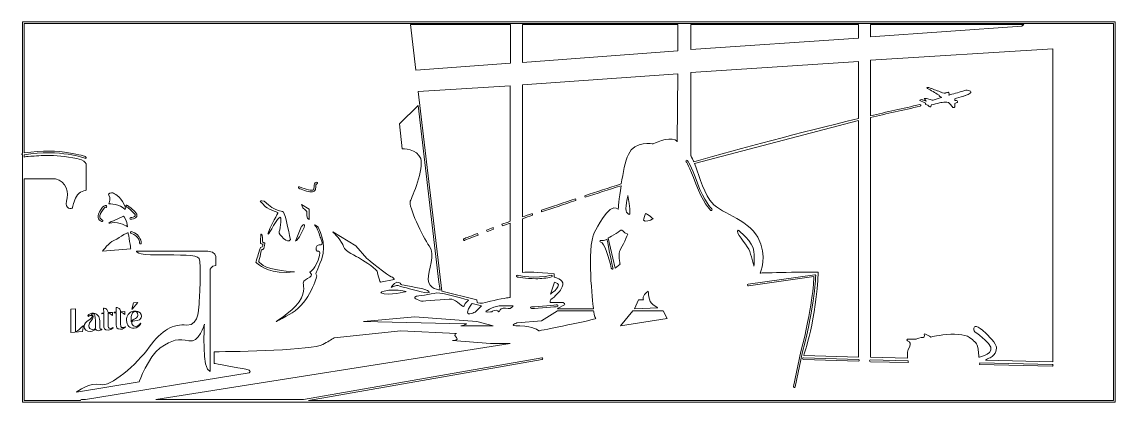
# Model space of a CAD drawing. Header units: millimetres. Extents: x 25 to 254, y -87 to -8.
import ezdxf

# ---------------------------------------------------------------- set-up
doc = ezdxf.new("R2010")
doc.units = ezdxf.units.MM
doc.header["$MEASUREMENT"] = 0
doc.layers.add('Layer 1', color=7, linetype='Continuous', lineweight=0)

# ---------------------------------------------------------------- blocks, each defined once
blk = doc.blocks.new('Block_0')
at = {"layer": 'Layer 1'}
for points in [[(127.49, -8.37), (127.49, -16.47), (107.7, -17.94), (106.59, -8.37)], [(162.37, -8.37), (162.37, -13.86), (129.98, -16.31), (129.98, -8.37)], [(200.1, -8.37), (200.1, -11.24), (165.13, -13.62), (165.13, -8.37)], [(234.66, -8.37), (234.21, -8.72), (202.59, -11), (202.59, -8.37)], [(49.62, -66.46), (48.43, -67.83), (48.39, -67.8), (48.76, -66.52)], [(160.16, -69.76), (150.41, -71.32), (152.98, -68.19), (159.33, -68.19)]]:
    blk.add_lwpolyline(points, close=True, dxfattribs=at)
for points, knots in [([(25.53, -7.84), (25.53, -7.84), (25.53, -35.28), (25.53, -35.28), (25.47, -35.31), (25.43, -35.38), (25.44, -35.46), (25.45, -35.52), (25.49, -35.56), (25.53, -35.58), (25.53, -35.58), (25.53, -87.23), (25.53, -87.23), (25.53, -87.23), (253.7, -87.23), (253.7, -87.23), (253.7, -87.23), (253.7, -7.84), (253.7, -7.84), (253.7, -7.84), (25.53, -7.84), (25.53, -7.84)], [0, 0, 0, 0, 1, 1, 1, 2, 2, 2, 3, 3, 3, 4, 4, 4, 5, 5, 5, 6, 6, 6, 7, 7, 7, 7]), ([(253.35, -86.87), (253.35, -86.87), (85.26, -86.87), (85.26, -86.87), (85.26, -86.87), (134.06, -78.3), (134.06, -78.3), (134.15, -78.29), (134.22, -78.2), (134.2, -78.1), (134.18, -78.01), (134.09, -77.94), (133.99, -77.96), (133.99, -77.96), (84.24, -86.7), (84.24, -86.7), (84.24, -86.7), (53.39, -86.7), (53.39, -86.7), (53.39, -86.7), (127.4, -75), (127.4, -75), (127.4, -75), (123.26, -75), (123.26, -75), (123.26, -75), (115.34, -74.36), (115.34, -74.36), (115.34, -74.36), (116.91, -74.36), (116.17, -73.72), (115.44, -73.07), (116.17, -72.89), (116.17, -72.89), (116.17, -72.89), (104.58, -72.34), (104.58, -72.34), (104.58, -72.34), (90.66, -73.81), (90.66, -73.81), (90.04, -74.2), (89.26, -74.67), (88.29, -75.19), (86.1, -76.35), (70.79, -76.66), (65.56, -76.73), (65.56, -76.73), (65.56, -79.14), (65.56, -79.14), (65.56, -79.14), (70.71, -80.07), (72.18, -80.34), (73.65, -80.62), (72.92, -81.08), (72.92, -81.08), (72.92, -81.08), (38.74, -86.7), (38.74, -86.7), (38.74, -86.7), (37.85, -86.7), (37.85, -86.7), (37.76, -86.7), (37.68, -86.78), (37.68, -86.87), (37.68, -86.87), (25.89, -86.87), (25.89, -86.87), (25.89, -86.87), (25.89, -40.59), (25.89, -40.59), (25.89, -40.59), (32.47, -40.59), (32.47, -40.59), (34.68, -41.09), (35.33, -43.58), (34.77, -45.28), (34.22, -46.98), (36.02, -46.94), (36.02, -46.66), (36.02, -46.38), (36.34, -45.28), (36.84, -44.27), (37.35, -43.25), (38.87, -42.98), (38.87, -42.98), (38.87, -42.98), (38.87, -38.88), (38.87, -38.01), (38.87, -37.13), (38.68, -37.18), (37.85, -36.63), (32.93, -35.29), (28.98, -35.84), (27.27, -35.89), (26.54, -35.91), (26.12, -36.01), (25.89, -36.11), (25.89, -36.11), (25.89, -35.57), (25.89, -35.57), (33.52, -34.38), (38.57, -36.31), (38.62, -36.33), (38.64, -36.34), (38.66, -36.35), (38.68, -36.35), (38.75, -36.35), (38.82, -36.3), (38.85, -36.23), (38.89, -36.14), (38.84, -36.04), (38.75, -36), (38.7, -35.98), (33.59, -34.03), (25.89, -35.21), (25.89, -35.21), (25.89, -8.2), (25.89, -8.2), (25.89, -8.2), (253.35, -8.2), (253.35, -8.2), (253.35, -8.2), (253.35, -86.87), (253.35, -86.87)], [0, 0, 0, 0, 1, 1, 1, 2, 2, 2, 3, 3, 3, 4, 4, 4, 5, 5, 5, 6, 6, 6, 7, 7, 7, 8, 8, 8, 9, 9, 9, 10, 10, 10, 11, 11, 11, 12, 12, 12, 13, 13, 13, 14, 14, 14, 15, 15, 15, 16, 16, 16, 17, 17, 17, 18, 18, 18, 19, 19, 19, 20, 20, 20, 21, 21, 21, 22, 22, 22, 23, 23, 23, 24, 24, 24, 25, 25, 25, 26, 26, 26, 27, 27, 27, 28, 28, 28, 29, 29, 29, 30, 30, 30, 31, 31, 31, 32, 32, 32, 33, 33, 33, 34, 34, 34, 35, 35, 35, 36, 36, 36, 37, 37, 37, 38, 38, 38, 39, 39, 39, 40, 40, 40, 41, 41, 41, 41]), ([(202.59, -15.83), (202.59, -15.83), (202.59, -27.46), (202.59, -27.46), (205.97, -26.67), (209.42, -25.89), (212.95, -25.11), (213.04, -25.1), (213.14, -25.16), (213.16, -25.25), (213.18, -25.34), (213.12, -25.44), (213.02, -25.46), (209.47, -26.23), (205.99, -27.02), (202.59, -27.82), (202.59, -27.82), (202.59, -77.86), (202.59, -77.86), (202.59, -77.86), (210.38, -78.04), (210.38, -78.04), (210.29, -77.24), (210.31, -76.33), (210.74, -75.77), (211.16, -74.99), (210.74, -74.66), (210.74, -74.66), (210.74, -74.66), (209.83, -74.16), (210.34, -74.11), (210.84, -74.07), (212.13, -74.11), (212.13, -74.11), (212.13, -74.11), (213.19, -73.7), (213.64, -73.7), (214.11, -73.7), (213.69, -72.96), (213.87, -72.96), (214.06, -72.96), (215.07, -73.47), (215.12, -73.61), (215.16, -73.75), (215.58, -73.47), (217.74, -73.19), (219.9, -72.92), (222.34, -73.06), (223.26, -73.7), (224.18, -74.34), (224.78, -74.94), (224.96, -75.54), (225.15, -76.14), (225.24, -77.86), (225.24, -77.86), (225.24, -77.86), (229.24, -77.15), (227.26, -74.99), (225.29, -72.83), (224.23, -72.73), (224.18, -72.13), (224.14, -71.54), (224.36, -71.34), (224.78, -71.44), (225.07, -71.51), (226.03, -72.21), (226.31, -72.46), (226.59, -72.71), (228.54, -74.54), (228.88, -75.51), (229.03, -75.97), (228.92, -77.27), (227.59, -77.95), (227.22, -78.13), (226.89, -78.3), (226.61, -78.44), (226.61, -78.44), (240.69, -78.78), (240.69, -78.78), (240.69, -78.78), (240.69, -13.44), (240.69, -13.44), (240.69, -13.44), (202.59, -15.83), (202.59, -15.83)], [0, 0, 0, 0, 1, 1, 1, 2, 2, 2, 3, 3, 3, 4, 4, 4, 5, 5, 5, 6, 6, 6, 7, 7, 7, 8, 8, 8, 9, 9, 9, 10, 10, 10, 11, 11, 11, 12, 12, 12, 13, 13, 13, 14, 14, 14, 15, 15, 15, 16, 16, 16, 17, 17, 17, 18, 18, 18, 19, 19, 19, 20, 20, 20, 21, 21, 21, 22, 22, 22, 23, 23, 23, 24, 24, 24, 25, 25, 25, 26, 26, 26, 27, 27, 27, 28, 28, 28, 28]), ([(200.1, -16.11), (200.1, -16.11), (200.1, -28.04), (200.1, -28.04), (187.48, -31.05), (175.95, -34.14), (165.77, -37.09), (165.74, -37.01), (165.71, -36.95), (165.68, -36.9), (165.31, -36.26), (165.13, -35.8), (165.13, -35.8), (165.13, -35.8), (165.13, -18.41), (165.13, -18.41), (165.13, -18.41), (200.1, -16.11), (200.1, -16.11)], [0, 0, 0, 0, 1, 1, 1, 2, 2, 2, 3, 3, 3, 4, 4, 4, 5, 5, 5, 6, 6, 6, 6]), ([(129.98, -20.98), (129.98, -20.98), (129.98, -48.56), (129.98, -48.56), (130.62, -48.33), (131.29, -48.09), (131.99, -47.85), (132.03, -47.96), (132.05, -48.08), (132.06, -48.2), (131.34, -48.45), (130.65, -48.69), (129.98, -48.93), (129.98, -48.93), (129.98, -60.14), (129.98, -60.14), (131.13, -60.06), (132.84, -60.08), (136.6, -60.46), (136.6, -60.46), (136.6, -61.11), (136.6, -61.11), (136.6, -61.11), (138.63, -61.57), (138.35, -62.77), (138.08, -63.96), (137.25, -64.51), (136.88, -64.97), (136.51, -65.43), (135.77, -65.71), (135.77, -66.08), (135.77, -66.44), (135.77, -66.44), (135.77, -66.44), (135.77, -66.44), (138.44, -66.44), (138.44, -66.44), (138.44, -66.44), (139.09, -66.72), (138.72, -66.91), (138.35, -67.09), (137.25, -67.74), (137.25, -67.74), (137.25, -67.74), (144.79, -67.74), (144.79, -67.74), (144.79, -67.74), (143.41, -57.15), (144.7, -52.46), (144.7, -52.46), (146.08, -49.05), (148.29, -46.98), (149.39, -46.29), (149.95, -46.98), (149.95, -46.98), (149.95, -46.98), (150.14, -44.69), (150.53, -42.06), (147.89, -42.89), (145.4, -43.7), (143.05, -44.47), (143, -44.36), (142.97, -44.25), (142.96, -44.13), (145.35, -43.34), (147.9, -42.53), (150.59, -41.68), (150.94, -39.36), (151.44, -36.86), (152.06, -35.52), (153.44, -32.58), (157.22, -33.32), (157.22, -33.32), (157.22, -33.32), (160.35, -31.75), (161.82, -32.49), (162.1, -32.63), (162.2, -32.73), (162.23, -32.8), (162.23, -32.8), (162.37, -18.68), (162.37, -18.68), (162.37, -18.68), (129.98, -20.98), (129.98, -20.98)], [0, 0, 0, 0, 1, 1, 1, 2, 2, 2, 3, 3, 3, 4, 4, 4, 5, 5, 5, 6, 6, 6, 7, 7, 7, 8, 8, 8, 9, 9, 9, 10, 10, 10, 11, 11, 11, 12, 12, 12, 13, 13, 13, 14, 14, 14, 15, 15, 15, 16, 16, 16, 17, 17, 17, 18, 18, 18, 19, 19, 19, 20, 20, 20, 21, 21, 21, 22, 22, 22, 23, 23, 23, 24, 24, 24, 25, 25, 25, 26, 26, 26, 27, 27, 27, 28, 28, 28, 28]), ([(127.4, -21.17), (127.4, -21.17), (108.16, -22.36), (108.16, -22.36), (108.16, -22.36), (113.13, -64.05), (113.13, -64.05), (113.13, -64.05), (120.4, -65.89), (120.4, -65.89), (120.4, -65.89), (120.5, -66.44), (120.5, -66.44), (120.5, -66.44), (121.33, -66.81), (122.25, -66.44), (123.16, -66.08), (126.48, -65.52), (126.94, -65.43), (127.4, -65.34), (127.4, -65.34), (127.4, -65.34), (127.4, -65.34), (127.4, -49.85), (127.4, -49.85), (126.85, -50.05), (126.32, -50.25), (125.82, -50.43), (125.76, -50.33), (125.71, -50.22), (125.68, -50.11), (126.23, -49.91), (126.8, -49.7), (127.4, -49.48), (127.4, -49.48), (127.4, -21.17), (127.4, -21.17)], [0, 0, 0, 0, 1, 1, 1, 2, 2, 2, 3, 3, 3, 4, 4, 4, 5, 5, 5, 6, 6, 6, 7, 7, 7, 8, 8, 8, 9, 9, 9, 10, 10, 10, 11, 11, 11, 12, 12, 12, 12]), ([(214.16, -25.1), (214.51, -25.09), (214.69, -25.31), (214.89, -25.51), (214.94, -25.57), (215.07, -25.59), (215.15, -25.57), (215.21, -25.55), (215.26, -25.45), (215.29, -25.38), (215.32, -25.29), (215.32, -25.19), (215.34, -25.09), (215.35, -25.12), (215.36, -25.14), (215.37, -25.17), (215.93, -25.04), (216.49, -24.91), (217.05, -24.78), (217.24, -24.74), (217.42, -24.67), (217.61, -24.67), (218.03, -24.66), (218.47, -24.41), (218.88, -24.71), (219, -24.8), (219.14, -24.88), (219.24, -24.99), (219.45, -25.22), (219.63, -25.47), (219.84, -25.69), (219.89, -25.75), (220.02, -25.77), (220.1, -25.75), (220.16, -25.73), (220.22, -25.62), (220.22, -25.55), (220.24, -25.32), (220.24, -25.09), (220.24, -24.86), (220.67, -24.76), (220.86, -24.63), (220.8, -24.46), (220.7, -24.17), (220.45, -24.3), (220.25, -24.29), (220.21, -23.91), (220.21, -23.91), (220.56, -23.8), (221.23, -23.58), (221.91, -23.39), (222.58, -23.16), (222.87, -23.06), (223.15, -22.92), (223.41, -22.75), (223.69, -22.57), (223.64, -22.33), (223.32, -22.22), (222.99, -22.1), (222.65, -22.06), (222.3, -22.17), (221.28, -22.48), (220.25, -22.78), (219.22, -23.08), (219.13, -23.11), (219.03, -23.12), (218.96, -23.13), (218.99, -22.96), (219.07, -22.78), (219.01, -22.66), (218.92, -22.46), (218.71, -22.55), (218.56, -22.61), (218.16, -22.77), (217.78, -22.73), (217.41, -22.54), (217.34, -22.51), (217.25, -22.47), (217.17, -22.45), (216.38, -22.15), (215.6, -21.85), (214.81, -21.57), (214.67, -21.52), (214.51, -21.55), (214.36, -21.54), (214.41, -21.64), (214.47, -21.68), (214.53, -21.72), (215.3, -22.18), (216.06, -22.64), (216.82, -23.1), (216.89, -23.14), (216.99, -23.21), (216.99, -23.26), (217, -23.44), (217.11, -23.44), (217.23, -23.47), (217.3, -23.49), (217.37, -23.54), (217.43, -23.57), (217.43, -23.59), (217.42, -23.62), (217.41, -23.64), (216.83, -23.82), (216.26, -24), (215.68, -24.16), (215.56, -24.19), (215.41, -24.18), (215.29, -24.15), (214.96, -24.05), (214.66, -23.91), (214.33, -23.81), (214.21, -23.78), (214.05, -23.84), (213.86, -23.85), (214.01, -24.06), (214.1, -24.19), (214.25, -24.38), (213.97, -24.28), (213.77, -24.2), (213.56, -24.13), (213.34, -24.06), (213.12, -24.02), (212.92, -24.18), (212.92, -24.19), (212.92, -24.21), (212.91, -24.23), (213.32, -24.41), (213.74, -24.6), (214.16, -24.79), (213.96, -25.01), (213.97, -25.11), (214.16, -25.1)], [0, 0, 0, 0, 1, 1, 1, 2, 2, 2, 3, 3, 3, 4, 4, 4, 5, 5, 5, 6, 6, 6, 7, 7, 7, 8, 8, 8, 9, 9, 9, 10, 10, 10, 11, 11, 11, 12, 12, 12, 13, 13, 13, 14, 14, 14, 15, 15, 15, 16, 16, 16, 17, 17, 17, 18, 18, 18, 19, 19, 19, 20, 20, 20, 21, 21, 21, 22, 22, 22, 23, 23, 23, 24, 24, 24, 25, 25, 25, 26, 26, 26, 27, 27, 27, 28, 28, 28, 29, 29, 29, 30, 30, 30, 31, 31, 31, 32, 32, 32, 33, 33, 33, 34, 34, 34, 35, 35, 35, 36, 36, 36, 37, 37, 37, 38, 38, 38, 39, 39, 39, 40, 40, 40, 41, 41, 41, 42, 42, 42, 43, 43, 43, 44, 44, 44, 44]), ([(223.41, -22.75), (223.15, -22.92), (222.87, -23.06), (222.58, -23.16), (221.91, -23.39), (221.23, -23.59), (220.55, -23.8), (220.21, -23.91), (220.21, -23.91), (220.25, -24.29), (220.45, -24.3), (220.7, -24.17), (220.8, -24.46), (220.86, -24.63), (220.66, -24.76), (220.23, -24.86), (220.23, -25.09), (220.24, -25.32), (220.22, -25.55), (220.22, -25.62), (220.16, -25.73), (220.1, -25.75), (220.02, -25.77), (219.89, -25.75), (219.84, -25.7), (219.63, -25.47), (219.45, -25.22), (219.24, -24.99), (219.14, -24.88), (219, -24.8), (218.88, -24.71), (218.47, -24.41), (218.03, -24.67), (217.61, -24.67), (217.42, -24.67), (217.24, -24.74), (217.05, -24.78), (216.49, -24.91), (215.93, -25.04), (215.37, -25.17), (215.36, -25.14), (215.35, -25.12), (215.33, -25.1), (215.32, -25.19), (215.32, -25.29), (215.29, -25.38), (215.26, -25.46), (215.21, -25.55), (215.15, -25.57), (215.07, -25.59), (214.94, -25.57), (214.89, -25.52), (214.69, -25.31), (214.51, -25.1), (214.16, -25.1), (213.97, -25.11), (213.96, -25.01), (214.16, -24.8), (213.74, -24.6), (213.32, -24.41), (212.91, -24.23), (212.91, -24.21), (212.91, -24.19), (212.92, -24.18), (213.12, -24.02), (213.34, -24.06), (213.56, -24.13), (213.76, -24.2), (213.97, -24.28), (214.24, -24.38), (214.1, -24.19), (214.01, -24.06), (213.86, -23.85), (214.05, -23.84), (214.2, -23.78), (214.33, -23.81), (214.66, -23.91), (214.96, -24.05), (215.29, -24.15), (215.41, -24.19), (215.56, -24.19), (215.68, -24.16), (216.26, -24), (216.83, -23.82), (217.41, -23.64), (217.42, -23.62), (217.43, -23.59), (217.43, -23.57), (217.37, -23.54), (217.3, -23.49), (217.23, -23.47), (217.11, -23.44), (217, -23.44), (216.99, -23.26), (216.99, -23.21), (216.89, -23.14), (216.82, -23.1), (216.06, -22.64), (215.3, -22.18), (214.53, -21.72), (214.47, -21.68), (214.41, -21.64), (214.36, -21.54), (214.51, -21.55), (214.67, -21.53), (214.8, -21.57), (215.59, -21.85), (216.38, -22.15), (217.17, -22.45), (217.25, -22.47), (217.33, -22.51), (217.41, -22.54), (217.78, -22.74), (218.16, -22.77), (218.55, -22.61), (218.71, -22.55), (218.92, -22.46), (219.01, -22.66), (219.07, -22.78), (218.99, -22.96), (218.96, -23.13), (219.03, -23.12), (219.13, -23.11), (219.22, -23.08), (220.25, -22.78), (221.27, -22.48), (222.3, -22.17), (222.65, -22.06), (222.99, -22.1), (223.32, -22.22), (223.64, -22.33), (223.69, -22.57), (223.41, -22.75)], [0, 0, 0, 0, 1, 1, 1, 2, 2, 2, 3, 3, 3, 4, 4, 4, 5, 5, 5, 6, 6, 6, 7, 7, 7, 8, 8, 8, 9, 9, 9, 10, 10, 10, 11, 11, 11, 12, 12, 12, 13, 13, 13, 14, 14, 14, 15, 15, 15, 16, 16, 16, 17, 17, 17, 18, 18, 18, 19, 19, 19, 20, 20, 20, 21, 21, 21, 22, 22, 22, 23, 23, 23, 24, 24, 24, 25, 25, 25, 26, 26, 26, 27, 27, 27, 28, 28, 28, 29, 29, 29, 30, 30, 30, 31, 31, 31, 32, 32, 32, 33, 33, 33, 34, 34, 34, 35, 35, 35, 36, 36, 36, 37, 37, 37, 38, 38, 38, 39, 39, 39, 40, 40, 40, 41, 41, 41, 42, 42, 42, 43, 43, 43, 44, 44, 44, 44]), ([(112.77, -63.82), (112.77, -63.82), (110.35, -63.66), (110.28, -61.66), (110.21, -59.66), (111.87, -56.48), (110.49, -54.62), (109.11, -52.76), (106.07, -46.2), (106.52, -45.3), (106.97, -44.4), (109.38, -38.47), (108.7, -36.4), (108, -34.33), (104.83, -34.33), (104.83, -34.33), (104.83, -34.33), (104.28, -29.15), (104.28, -29.15), (104.28, -29.15), (108.17, -25.29), (108.17, -25.29), (108.17, -25.29), (112.49, -62.19), (112.49, -62.19), (112.49, -62.19), (112.77, -63.82), (112.77, -63.82)], [0, 0, 0, 0, 1, 1, 1, 2, 2, 2, 3, 3, 3, 4, 4, 4, 5, 5, 5, 6, 6, 6, 7, 7, 7, 8, 8, 8, 9, 9, 9, 9]), ([(200.1, -28.4), (200.1, -28.4), (200.1, -77.86), (200.1, -77.86), (200.1, -77.86), (188.69, -77.49), (188.69, -77.49), (188.69, -77.49), (191.36, -69.67), (191.73, -60.09), (190.07, -60), (179.58, -60.28), (179.58, -60.28), (179.58, -60.28), (181.3, -56.78), (179.1, -52.82), (176.91, -48.87), (170.84, -47.76), (169.09, -45.09), (167.59, -42.81), (166.43, -38.9), (165.9, -37.42), (165.9, -37.42), (200.1, -28.4), (200.1, -28.4)], [0, 0, 0, 0, 1, 1, 1, 2, 2, 2, 3, 3, 3, 4, 4, 4, 5, 5, 5, 6, 6, 6, 7, 7, 7, 8, 8, 8, 8]), ([(162.23, -32.9), (162.23, -32.9), (162.23, -32.8), (162.23, -32.8), (162.27, -32.87), (162.23, -32.9), (162.23, -32.9)], [0, 0, 0, 0, 1, 1, 1, 2, 2, 2, 2]), ([(169.49, -47.15), (169.46, -47.19), (169.41, -47.2), (169.36, -47.2), (169.32, -47.2), (169.28, -47.19), (169.24, -47.15), (169.17, -47.08), (167.54, -45.46), (166.16, -41.63), (164.82, -37.91), (164.13, -37.04), (164.12, -37.03), (164.06, -36.95), (164.07, -36.84), (164.15, -36.78), (164.22, -36.72), (164.33, -36.73), (164.39, -36.8), (164.42, -36.84), (165.12, -37.7), (166.5, -41.51), (167.84, -45.25), (169.47, -46.89), (169.49, -46.9), (169.56, -46.97), (169.56, -47.08), (169.49, -47.15)], [0, 0, 0, 0, 1, 1, 1, 2, 2, 2, 3, 3, 3, 4, 4, 4, 5, 5, 5, 6, 6, 6, 7, 7, 7, 8, 8, 8, 9, 9, 9, 9]), ([(87.05, -41.68), (86.81, -41.74), (86.8, -41.85), (86.79, -42.19), (86.79, -42.44), (86.78, -42.75), (86.6, -43.07), (86.49, -43.26), (86.23, -43.34), (85.92, -43.34), (85.07, -43.34), (83.74, -42.8), (83.25, -42.59), (83.16, -42.55), (83.12, -42.45), (83.16, -42.36), (83.19, -42.27), (83.3, -42.23), (83.39, -42.27), (84.65, -42.81), (86.12, -43.19), (86.29, -42.89), (86.43, -42.65), (86.44, -42.42), (86.44, -42.18), (86.45, -41.85), (86.46, -41.48), (86.95, -41.33), (87.05, -41.31), (87.14, -41.36), (87.17, -41.46), (87.19, -41.55), (87.14, -41.65), (87.05, -41.68)], [0, 0, 0, 0, 1, 1, 1, 2, 2, 2, 3, 3, 3, 4, 4, 4, 5, 5, 5, 6, 6, 6, 7, 7, 7, 8, 8, 8, 9, 9, 9, 10, 10, 10, 11, 11, 11, 11]), ([(46.97, -47.03), (46.05, -45.83), (43.61, -45.83), (43.61, -45.83), (43.61, -45.83), (44.11, -44.45), (43.61, -44.04), (43.11, -43.62), (44.34, -43.53), (44.34, -43.53), (44.34, -43.53), (45.49, -43.85), (46.46, -45.37), (47.43, -46.89), (46.97, -47.03), (46.97, -47.03)], [0, 0, 0, 0, 1, 1, 1, 2, 2, 2, 3, 3, 3, 4, 4, 4, 5, 5, 5, 5]), ([(81.49, -53.31), (81.06, -54.45), (78.98, -51.99), (79.12, -51.79), (79.26, -51.58), (79.78, -48.79), (79.36, -48.62), (78.95, -48.44), (76.98, -52.31), (76.83, -52.17), (76.69, -52.03), (77.01, -51.48), (77.22, -51), (77.43, -50.51), (78.91, -47.65), (78.91, -47.65), (78.91, -47.65), (76.47, -46.78), (76.05, -46.2), (75.64, -45.61), (74.41, -44.99), (76.05, -45.3), (78.5, -47.61), (79.64, -47.2), (80.05, -47.55), (80.47, -47.89), (81.49, -53.31), (81.49, -53.31)], [0, 0, 0, 0, 1, 1, 1, 2, 2, 2, 3, 3, 3, 4, 4, 4, 5, 5, 5, 6, 6, 6, 7, 7, 7, 8, 8, 8, 9, 9, 9, 9]), ([(141.11, -45.11), (141.11, -44.99), (141.09, -44.87), (141.06, -44.76), (138.48, -45.62), (136.09, -46.43), (133.91, -47.18), (133.91, -47.3), (133.93, -47.42), (133.96, -47.53), (136.15, -46.78), (138.53, -45.97), (141.11, -45.11)], [0, 0, 0, 0, 1, 1, 1, 2, 2, 2, 3, 3, 3, 4, 4, 4, 4]), ([(133.96, -47.53), (133.93, -47.42), (133.91, -47.3), (133.91, -47.18), (136.09, -46.43), (138.48, -45.62), (141.06, -44.76), (141.09, -44.87), (141.11, -44.99), (141.11, -45.11), (138.53, -45.97), (136.15, -46.78), (133.96, -47.53)], [0, 0, 0, 0, 1, 1, 1, 2, 2, 2, 3, 3, 3, 4, 4, 4, 4]), ([(151.7, -47.56), (151.23, -47.07), (151.97, -44.08), (151.97, -44.08), (152.87, -49.25), (152.15, -48.04), (151.7, -47.56)], [0, 0, 0, 0, 1, 1, 1, 2, 2, 2, 2]), ([(43.13, -46.51), (43.07, -46.58), (42.95, -46.58), (42.89, -46.51), (42.89, -46.52), (42.58, -46.51), (41.97, -47.66), (41.7, -48.16), (41.63, -48.57), (41.76, -48.83), (41.89, -49.1), (42.2, -49.15), (42.21, -49.15), (42.3, -49.17), (42.37, -49.26), (42.36, -49.36), (42.34, -49.44), (42.27, -49.5), (42.18, -49.5), (42.17, -49.5), (42.16, -49.5), (42.16, -49.5), (42.13, -49.5), (41.66, -49.42), (41.45, -48.99), (41.26, -48.62), (41.33, -48.11), (41.66, -47.5), (42.1, -46.66), (42.48, -46.23), (42.83, -46.17), (42.97, -46.15), (43.08, -46.2), (43.13, -46.26), (43.2, -46.33), (43.2, -46.44), (43.13, -46.51)], [0, 0, 0, 0, 1, 1, 1, 2, 2, 2, 3, 3, 3, 4, 4, 4, 5, 5, 5, 6, 6, 6, 7, 7, 7, 8, 8, 8, 9, 9, 9, 10, 10, 10, 11, 11, 11, 12, 12, 12, 12]), ([(49.43, -48.46), (49.23, -48.98), (48.28, -49.04), (48.17, -49.04), (48.17, -49.05), (48.17, -49.05), (48.16, -49.05), (48.07, -49.05), (47.99, -48.97), (47.99, -48.88), (47.98, -48.78), (48.06, -48.7), (48.16, -48.69), (48.42, -48.68), (49.01, -48.57), (49.1, -48.33), (49.15, -48.19), (49.04, -47.97), (48.77, -47.71), (47.67, -46.6), (47.3, -46.46), (47.28, -46.46), (47.2, -46.43), (47.14, -46.33), (47.17, -46.24), (47.2, -46.15), (47.28, -46.1), (47.38, -46.12), (47.45, -46.14), (47.85, -46.28), (49.02, -47.45), (49.4, -47.83), (49.54, -48.17), (49.43, -48.46)], [0, 0, 0, 0, 1, 1, 1, 2, 2, 2, 3, 3, 3, 4, 4, 4, 5, 5, 5, 6, 6, 6, 7, 7, 7, 8, 8, 8, 9, 9, 9, 10, 10, 10, 11, 11, 11, 11]), ([(85.39, -46.95), (85.39, -46.95), (85.39, -49.08), (85.39, -49.08), (85.39, -49.08), (84.78, -48.95), (84.92, -47.43), (84.02, -46.48), (84.17, -47.03), (83.83, -45.97), (83.83, -45.97), (85.39, -46.95), (85.39, -46.95)], [0, 0, 0, 0, 1, 1, 1, 2, 2, 2, 3, 3, 3, 4, 4, 4, 4]), ([(157.22, -48.96), (157.22, -48.96), (156.3, -49.51), (155.56, -49.42), (154.83, -49.33), (155.56, -48.68), (155.56, -48.03), (155.56, -47.38), (157.22, -48.96), (157.22, -48.96)], [0, 0, 0, 0, 1, 1, 1, 2, 2, 2, 3, 3, 3, 3]), ([(47.52, -50.62), (47.52, -50.62), (45.77, -49.51), (44.2, -49.79), (42.64, -50.07), (44.67, -49.33), (44.67, -49.33), (44.67, -49.33), (46.65, -48.41), (46.65, -48.41), (46.65, -48.41), (47.43, -49.33), (47.52, -50.62)], [0, 0, 0, 0, 1, 1, 1, 2, 2, 2, 3, 3, 3, 4, 4, 4, 4]), ([(87.96, -57.49), (87.08, -59.73), (86.86, -60.31), (86.81, -60.43), (86.81, -60.43), (87.05, -60.86), (87.05, -60.86), (87.05, -60.86), (85.57, -66.42), (81.85, -68.58), (78.12, -70.74), (78.53, -70.38), (78.53, -70.38), (78.53, -70.38), (82.95, -67.62), (83.83, -65.45), (84.7, -63.29), (83.96, -62.37), (84.28, -62), (84.61, -61.64), (85.62, -61.18), (85.85, -60.86), (86.08, -60.53), (85.53, -60.07), (85.53, -60.07), (85.53, -60.07), (86.89, -59.49), (87.6, -56.62), (87.83, -55.68), (87.5, -55.77), (87.09, -55.68), (86.68, -55.58), (86.79, -54.31), (87.52, -54.42), (88.72, -54.61), (87.69, -52.69), (87.69, -52.69), (87.69, -52.69), (87.09, -50.71), (86.63, -50.34), (86.17, -49.97), (87.18, -50.57), (87.18, -50.57), (87.18, -50.57), (89.35, -54), (87.96, -57.49)], [0, 0, 0, 0, 1, 1, 1, 2, 2, 2, 3, 3, 3, 4, 4, 4, 5, 5, 5, 6, 6, 6, 7, 7, 7, 8, 8, 8, 9, 9, 9, 10, 10, 10, 11, 11, 11, 12, 12, 12, 13, 13, 13, 14, 14, 14, 15, 15, 15, 15]), ([(84.06, -51.46), (83.05, -53.66), (82.54, -53.59), (82.54, -53.59), (82.54, -53.59), (83.85, -50.52), (83.85, -50.52), (83.85, -50.52), (85.07, -49.25), (84.06, -51.46)], [0, 0, 0, 0, 1, 1, 1, 2, 2, 2, 3, 3, 3, 3]), ([(48.16, -55.22), (48.16, -55.22), (42.27, -55.68), (42.27, -55.68), (42.27, -55.68), (43.84, -53.74), (44.48, -53.56), (45.13, -53.38), (47.52, -51.63), (47.61, -51.9), (47.7, -52.18), (48.16, -55.22), (48.16, -55.22)], [0, 0, 0, 0, 1, 1, 1, 2, 2, 2, 3, 3, 3, 4, 4, 4, 4]), ([(50.36, -54.02), (50.36, -54.12), (50.29, -54.2), (50.19, -54.2), (50.09, -54.2), (50.01, -54.12), (50.01, -54.02), (50.01, -53.96), (49.98, -52.49), (48.21, -51.98), (48.11, -51.96), (48.06, -51.86), (48.09, -51.77), (48.11, -51.67), (48.21, -51.61), (48.3, -51.64), (50.34, -52.22), (50.36, -54), (50.36, -54.02)], [0, 0, 0, 0, 1, 1, 1, 2, 2, 2, 3, 3, 3, 4, 4, 4, 5, 5, 5, 6, 6, 6, 6]), ([(82.33, -60.04), (77.49, -60.61), (75.24, -58.84), (74.78, -58.46), (74.32, -58.1), (74.27, -58.01), (74.27, -58.01), (74.27, -58.01), (74.58, -57.1), (74.71, -56.74), (74.85, -56.37), (74.85, -55.68), (75.27, -54.94), (75.86, -54.85), (75.68, -54.44), (75.73, -54.3), (75.77, -54.16), (75.27, -54.11), (75.27, -54.11), (75.27, -54.11), (75.27, -53.61), (75.27, -53.61), (75.27, -53.61), (75.31, -52.82), (75.31, -52.37), (75.31, -51.9), (75.59, -52.37), (75.59, -52.37), (75.59, -52.37), (75.77, -53.15), (75.68, -53.61), (75.59, -54.07), (76.18, -53.97), (76.18, -53.97), (76.18, -53.97), (76.14, -54.25), (76.05, -54.85), (75.95, -55.45), (75.5, -55.4), (75.5, -55.4), (75.5, -55.4), (75.5, -55.4), (75.36, -55.91), (75.13, -57.38), (74.83, -57.91), (74.83, -57.91), (74.83, -57.91), (75.15, -58.19), (75.79, -58.67), (77.22, -59.71), (82.33, -60.04), (82.33, -60.04)], [0, 0, 0, 0, 1, 1, 1, 2, 2, 2, 3, 3, 3, 4, 4, 4, 5, 5, 5, 6, 6, 6, 7, 7, 7, 8, 8, 8, 9, 9, 9, 10, 10, 10, 11, 11, 11, 12, 12, 12, 13, 13, 13, 14, 14, 14, 15, 15, 15, 16, 16, 16, 17, 17, 17, 17]), ([(103.17, -61.66), (103.17, -61.66), (100.28, -62.19), (100.28, -62.19), (100.28, -62.19), (99.79, -60.97), (99.72, -60.21), (99.65, -59.45), (97.1, -57.93), (96.13, -57.31), (95.17, -56.69), (92.82, -55.79), (92.61, -54.76), (92.41, -53.76), (90.46, -51.78), (90.34, -51.66), (90.34, -51.66), (95.17, -54.62), (95.17, -54.62), (95.17, -54.62), (97.45, -57.24), (97.45, -57.24), (97.45, -57.24), (102.07, -61.04), (102.55, -61.04), (103.03, -61.04), (103.17, -61.66), (103.17, -61.66)], [0, 0, 0, 0, 1, 1, 1, 2, 2, 2, 3, 3, 3, 4, 4, 4, 5, 5, 5, 6, 6, 6, 7, 7, 7, 8, 8, 8, 9, 9, 9, 9]), ([(117.72, -53.13), (117.63, -53.17), (117.58, -53.27), (117.62, -53.36), (117.65, -53.43), (117.71, -53.47), (117.78, -53.47), (117.81, -53.47), (117.83, -53.47), (117.85, -53.46), (117.91, -53.43), (118.88, -53.04), (120.68, -52.35), (120.66, -52.23), (120.62, -52.12), (120.57, -52.02), (118.75, -52.71), (117.77, -53.11), (117.72, -53.13)], [0, 0, 0, 0, 1, 1, 1, 2, 2, 2, 3, 3, 3, 4, 4, 4, 5, 5, 5, 6, 6, 6, 6]), ([(117.85, -53.46), (117.83, -53.47), (117.8, -53.47), (117.78, -53.47), (117.71, -53.47), (117.65, -53.43), (117.62, -53.36), (117.58, -53.27), (117.63, -53.17), (117.72, -53.13), (117.77, -53.11), (118.75, -52.71), (120.57, -52.02), (120.62, -52.13), (120.66, -52.23), (120.68, -52.35), (118.88, -53.04), (117.91, -53.43), (117.85, -53.46)], [0, 0, 0, 0, 1, 1, 1, 2, 2, 2, 3, 3, 3, 4, 4, 4, 5, 5, 5, 6, 6, 6, 6]), ([(122.56, -51.64), (122.5, -51.53), (122.47, -51.42), (122.44, -51.31), (122.87, -51.15), (123.33, -50.98), (123.81, -50.8), (123.86, -50.9), (123.89, -51.02), (123.91, -51.13), (123.43, -51.31), (122.98, -51.48), (122.56, -51.64)], [0, 0, 0, 0, 1, 1, 1, 2, 2, 2, 3, 3, 3, 4, 4, 4, 4]), ([(122.45, -51.31), (122.47, -51.42), (122.51, -51.53), (122.56, -51.64), (122.98, -51.48), (123.43, -51.31), (123.91, -51.13), (123.89, -51.02), (123.86, -50.9), (123.81, -50.79), (123.33, -50.97), (122.87, -51.15), (122.45, -51.31)], [0, 0, 0, 0, 1, 1, 1, 2, 2, 2, 3, 3, 3, 4, 4, 4, 4]), ([(150.32, -55.49), (149.85, -56.14), (150.32, -58.44), (150.32, -58.44), (150.32, -58.44), (149.3, -59.27), (149.3, -59.27), (149.3, -59.27), (147.83, -53.01), (147.83, -53.01), (147.83, -53.01), (150.13, -51.63), (150.5, -51.35), (150.87, -51.08), (150.87, -51.9), (151.97, -52.18), (151.97, -52.18), (150.78, -54.85), (150.32, -55.49)], [0, 0, 0, 0, 1, 1, 1, 2, 2, 2, 3, 3, 3, 4, 4, 4, 5, 5, 5, 6, 6, 6, 6]), ([(178.29, -58.81), (178.29, -58.81), (177.74, -56.45), (177.19, -55.28), (176.63, -54.11), (174.24, -51.7), (174.98, -51.3), (174.98, -51.3), (178.2, -53.84), (178.29, -55.77), (178.38, -57.7), (178.29, -58.81), (178.29, -58.81)], [0, 0, 0, 0, 1, 1, 1, 2, 2, 2, 3, 3, 3, 4, 4, 4, 4]), ([(148.86, -59.26), (148.86, -59.35), (148.8, -59.42), (148.72, -59.44), (148.7, -59.44), (148.69, -59.44), (148.68, -59.44), (148.6, -59.44), (148.53, -59.39), (148.51, -59.3), (148.51, -59.3), (148.5, -59.28), (148.5, -59.26), (148.05, -57.18), (147.06, -53.92), (146.31, -53.81), (146.3, -53.8), (146.29, -53.8), (146.29, -53.8), (146.19, -53.79), (146.13, -53.71), (146.14, -53.61), (146.15, -53.52), (146.23, -53.45), (146.33, -53.46), (146.33, -53.46), (146.34, -53.46), (146.35, -53.46), (146.57, -53.48), (147.12, -53.5), (147.39, -53.32), (147.43, -53.29), (147.5, -53.29), (147.55, -53.31), (147.61, -53.33), (147.65, -53.38), (147.66, -53.44), (147.83, -54.52), (148.75, -58.76), (148.84, -59.2), (148.85, -59.21), (148.85, -59.22), (148.85, -59.23), (148.85, -59.23), (148.85, -59.23), (148.85, -59.23), (148.86, -59.24), (148.86, -59.25), (148.86, -59.26)], [0, 0, 0, 0, 1, 1, 1, 2, 2, 2, 3, 3, 3, 4, 4, 4, 5, 5, 5, 6, 6, 6, 7, 7, 7, 8, 8, 8, 9, 9, 9, 10, 10, 10, 11, 11, 11, 12, 12, 12, 13, 13, 13, 14, 14, 14, 15, 15, 15, 16, 16, 16, 16]), ([(65.93, -57.06), (65.93, -57.06), (65.93, -57.61), (65.93, -58.72), (64.91, -58.72), (64.73, -59.64), (64.73, -59.64), (64.73, -59.64), (64.73, -80.8), (64.73, -80.8), (62.98, -80.8), (63.53, -70.95), (63.53, -70.95), (63.53, -70.95), (62.43, -75), (60.31, -74.45), (58.19, -73.9), (56.81, -74.17), (54.33, -75.92), (51.84, -77.67), (49.91, -83.01), (49.91, -83.01), (49.91, -83.01), (36.84, -85.13), (36.84, -85.13), (36.84, -85.13), (39.79, -82.92), (41.81, -83.56), (43.84, -84.21), (49.45, -79.33), (52.03, -75.74), (54.6, -72.15), (57.09, -70.86), (59.85, -71.14), (62.61, -71.42), (62.43, -66.61), (62.43, -66.61), (62.43, -66.61), (62.98, -58.07), (62.43, -57.24), (61.88, -56.42), (58.65, -56.51), (53.87, -56.51), (49.08, -56.51), (49.36, -55.68), (49.36, -55.68), (49.36, -55.68), (62.61, -55.68), (64.27, -55.68), (65.93, -55.68), (65.93, -57.06), (65.93, -57.06)], [0, 0, 0, 0, 1, 1, 1, 2, 2, 2, 3, 3, 3, 4, 4, 4, 5, 5, 5, 6, 6, 6, 7, 7, 7, 8, 8, 8, 9, 9, 9, 10, 10, 10, 11, 11, 11, 12, 12, 12, 13, 13, 13, 14, 14, 14, 15, 15, 15, 16, 16, 16, 17, 17, 17, 17]), ([(136.05, -61.09), (134.97, -61.37), (133.8, -61.46), (132.73, -61.46), (130.61, -61.46), (128.86, -61.1), (128.84, -61.09), (128.74, -61.08), (128.68, -60.98), (128.7, -60.89), (128.72, -60.79), (128.82, -60.73), (128.91, -60.75), (128.95, -60.76), (132.82, -61.56), (135.96, -60.75), (136.05, -60.73), (136.15, -60.79), (136.17, -60.88), (136.2, -60.97), (136.14, -61.07), (136.05, -61.09)], [0, 0, 0, 0, 1, 1, 1, 2, 2, 2, 3, 3, 3, 4, 4, 4, 5, 5, 5, 6, 6, 6, 7, 7, 7, 7]), ([(191.18, -60.8), (191.18, -60.86), (191.05, -66.77), (188.45, -76.75), (188.45, -76.75), (186.9, -84.02), (186.9, -84.02), (186.88, -84.11), (186.8, -84.16), (186.72, -84.16), (186.71, -84.16), (186.7, -84.16), (186.69, -84.16), (186.59, -84.14), (186.53, -84.05), (186.55, -83.95), (186.55, -83.95), (188.1, -76.67), (188.1, -76.67), (190.42, -67.77), (190.77, -62.13), (190.82, -61), (190.82, -61), (177.12, -62.97), (177.12, -62.97), (177.02, -62.98), (176.93, -62.92), (176.92, -62.83), (176.91, -62.73), (176.97, -62.64), (177.07, -62.62), (177.07, -62.62), (190.98, -60.62), (190.98, -60.62), (191.03, -60.62), (191.08, -60.63), (191.12, -60.67), (191.16, -60.7), (191.18, -60.75), (191.18, -60.8)], [0, 0, 0, 0, 1, 1, 1, 2, 2, 2, 3, 3, 3, 4, 4, 4, 5, 5, 5, 6, 6, 6, 7, 7, 7, 8, 8, 8, 9, 9, 9, 10, 10, 10, 11, 11, 11, 12, 12, 12, 13, 13, 13, 13]), ([(105.66, -64.13), (105.66, -64.13), (102.07, -65.13), (100.41, -64.39), (100.41, -64.39), (100.34, -64.07), (102.07, -63.87), (103.8, -63.66), (105.66, -64.13), (105.66, -64.13)], [0, 0, 0, 0, 1, 1, 1, 2, 2, 2, 3, 3, 3, 3]), ([(110.49, -64.35), (109.94, -64.63), (106.14, -63.45), (105.31, -63.27), (104.48, -63.09), (104.21, -62.83), (103.66, -62.9), (103.1, -62.97), (102.55, -63.27), (102.55, -63.27), (102.55, -63.27), (103.03, -62.35), (103.73, -62.21), (104.42, -62.07), (104.62, -62.69), (104.62, -62.69), (104.62, -62.69), (108.7, -63.45), (109.59, -63.73), (110.49, -64.01), (110.49, -64.35), (110.49, -64.35)], [0, 0, 0, 0, 1, 1, 1, 2, 2, 2, 3, 3, 3, 4, 4, 4, 5, 5, 5, 6, 6, 6, 7, 7, 7, 7]), ([(135.78, -64.66), (135.78, -64.66), (136.63, -62.19), (136.63, -62.19), (138.85, -62.67), (135.92, -64.57), (135.78, -64.66)], [0, 0, 0, 0, 1, 1, 1, 2, 2, 2, 2]), ([(118.77, -65.94), (118.77, -65.94), (117.97, -66.42), (117.78, -67.11), (117.6, -67.8), (116.22, -65.77), (115.18, -65.75), (114.15, -65.73), (108.97, -66.14), (108.97, -66.14), (108.97, -66.14), (106.63, -65.66), (107.8, -65.11), (107.8, -65.11), (110.88, -64.73), (112.01, -64.39), (113.46, -64.39), (118.77, -65.94), (118.77, -65.94)], [0, 0, 0, 0, 1, 1, 1, 2, 2, 2, 3, 3, 3, 4, 4, 4, 5, 5, 5, 6, 6, 6, 6]), ([(158.23, -67.55), (158.23, -67.55), (153.35, -67.73), (153.35, -67.73), (153.35, -67.73), (154.18, -65.89), (154.18, -65.89), (154.18, -65.89), (155.23, -65.89), (155.23, -65.89), (155.23, -65.89), (154.77, -64.97), (156.23, -64.05), (156.23, -64.05), (156.2, -66.26), (157.22, -66.91), (158.23, -67.55), (158.23, -67.55), (158.23, -67.55)], [0, 0, 0, 0, 1, 1, 1, 2, 2, 2, 3, 3, 3, 4, 4, 4, 5, 5, 5, 6, 6, 6, 6]), ([(38.3, -71.24), (38.3, -71.24), (38.09, -72.49), (38.09, -72.49), (38.09, -72.49), (35.67, -72.67), (35.67, -72.67), (35.67, -72.67), (35.62, -67.82), (35.62, -67.82), (35.62, -67.82), (36.61, -67.75), (36.61, -67.75), (36.61, -67.75), (36.66, -72.48), (36.66, -72.48), (36.66, -72.48), (36.75, -72.47), (36.75, -72.47), (37.12, -72.45), (37.64, -71.83), (38.28, -71.24), (38.28, -71.24), (38.3, -71.24), (38.3, -71.24)], [0, 0, 0, 0, 1, 1, 1, 2, 2, 2, 3, 3, 3, 4, 4, 4, 5, 5, 5, 6, 6, 6, 7, 7, 7, 8, 8, 8, 8]), ([(44.46, -71.74), (44.16, -71.99), (43.87, -72.17), (43.45, -72.19), (42.64, -72.25), (42.55, -71.66), (42.54, -71.31), (42.54, -71.31), (42.52, -68.74), (42.52, -68.74), (42.52, -68.74), (42.11, -68.78), (42.11, -68.78), (42.11, -68.78), (42.11, -68.64), (42.11, -68.64), (42.11, -68.64), (42.5, -68.6), (42.5, -68.6), (42.5, -68.6), (42.52, -68.6), (42.52, -68.6), (42.52, -68.6), (42.5, -67.64), (42.5, -67.64), (42.5, -67.64), (42.51, -67.64), (42.51, -67.64), (42.53, -67.64), (42.55, -67.64), (42.58, -67.64), (42.8, -67.64), (43.01, -67.74), (43.16, -67.88), (43.31, -68.04), (43.41, -68.25), (43.43, -68.5), (43.43, -68.5), (43.43, -68.53), (43.43, -68.53), (43.43, -68.53), (43.43, -68.53), (43.43, -68.53), (43.43, -68.53), (43.43, -68.55), (43.43, -68.55), (43.43, -68.55), (44.32, -68.49), (44.32, -68.49), (44.32, -68.49), (44.34, -69.13), (44.34, -69.13), (44.34, -69.13), (44.33, -69.13), (44.33, -69.13), (43.94, -68.81), (43.79, -68.65), (43.5, -68.67), (43.5, -68.67), (43.44, -68.67), (43.44, -68.67), (43.44, -68.67), (43.46, -71.28), (43.46, -71.28), (43.46, -71.45), (43.47, -71.9), (43.91, -71.86), (44.04, -71.85), (44.21, -71.8), (44.41, -71.66), (44.41, -71.66), (44.46, -71.74), (44.46, -71.74)], [0, 0, 0, 0, 1, 1, 1, 2, 2, 2, 3, 3, 3, 4, 4, 4, 5, 5, 5, 6, 6, 6, 7, 7, 7, 8, 8, 8, 9, 9, 9, 10, 10, 10, 11, 11, 11, 12, 12, 12, 13, 13, 13, 14, 14, 14, 15, 15, 15, 16, 16, 16, 17, 17, 17, 18, 18, 18, 19, 19, 19, 20, 20, 20, 21, 21, 21, 22, 22, 22, 23, 23, 23, 24, 24, 24, 24]), ([(47.05, -71.55), (46.76, -71.8), (46.46, -71.98), (46.05, -72.01), (45.24, -72.07), (45.14, -71.47), (45.14, -71.13), (45.14, -71.13), (45.11, -68.56), (45.11, -68.56), (45.11, -68.56), (44.7, -68.59), (44.7, -68.59), (44.7, -68.59), (44.7, -68.45), (44.7, -68.45), (44.7, -68.45), (45.1, -68.42), (45.1, -68.42), (45.1, -68.42), (45.11, -68.41), (45.11, -68.41), (45.11, -68.41), (45.1, -67.46), (45.1, -67.46), (45.1, -67.46), (45.1, -67.46), (45.1, -67.46), (45.13, -67.46), (45.15, -67.46), (45.17, -67.46), (45.4, -67.46), (45.6, -67.55), (45.75, -67.7), (45.91, -67.85), (46.01, -68.07), (46.02, -68.32), (46.02, -68.32), (46.02, -68.35), (46.02, -68.35), (46.02, -68.35), (46.03, -68.35), (46.03, -68.35), (46.03, -68.35), (46.03, -68.36), (46.03, -68.36), (46.03, -68.36), (46.92, -68.3), (46.92, -68.3), (46.92, -68.3), (46.93, -68.94), (46.93, -68.94), (46.93, -68.94), (46.92, -68.94), (46.92, -68.94), (46.54, -68.63), (46.38, -68.47), (46.1, -68.48), (46.1, -68.48), (46.03, -68.49), (46.03, -68.49), (46.03, -68.49), (46.05, -71.1), (46.05, -71.1), (46.06, -71.26), (46.06, -71.71), (46.5, -71.68), (46.64, -71.67), (46.8, -71.61), (47, -71.48), (47, -71.48), (47.05, -71.55), (47.05, -71.55)], [0, 0, 0, 0, 1, 1, 1, 2, 2, 2, 3, 3, 3, 4, 4, 4, 5, 5, 5, 6, 6, 6, 7, 7, 7, 8, 8, 8, 9, 9, 9, 10, 10, 10, 11, 11, 11, 12, 12, 12, 13, 13, 13, 14, 14, 14, 15, 15, 15, 16, 16, 16, 17, 17, 17, 18, 18, 18, 19, 19, 19, 20, 20, 20, 21, 21, 21, 22, 22, 22, 23, 23, 23, 24, 24, 24, 24]), ([(48.39, -70.51), (48.4, -70.48), (48.41, -70.46), (48.42, -70.43), (48.42, -70.43), (48.43, -70.42), (48.43, -70.41), (48.47, -70.37), (48.52, -70.34), (48.58, -70.32), (48.58, -70.32), (48.58, -70.32), (48.58, -70.32), (49.01, -70.16), (49.98, -70.35), (50.31, -69.64), (50.54, -69.14), (50.33, -68.62), (49.75, -68.35), (49.7, -68.32), (49.65, -68.3), (49.6, -68.28), (49.38, -68.2), (49.18, -68.19), (48.99, -68.21), (48.98, -68.21), (48.97, -68.21), (48.95, -68.21), (48.81, -68.22), (48.68, -68.25), (48.55, -68.29), (47.82, -68.52), (47.28, -69.22), (47.29, -70.18), (47.3, -71.25), (47.99, -71.87), (48.85, -71.81), (49.47, -71.77), (49.92, -71.38), (50.25, -70.8), (50.25, -70.8), (50.18, -70.77), (50.18, -70.77), (49.9, -71.19), (49.56, -71.38), (49.23, -71.41), (48.88, -71.43), (48.6, -71.27), (48.42, -70.9), (48.42, -70.89), (48.42, -70.89), (48.42, -70.89), (48.42, -70.88), (48.41, -70.87), (48.41, -70.86), (48.4, -70.83), (48.39, -70.79), (48.39, -70.77), (48.36, -70.66), (48.36, -70.58), (48.38, -70.52), (48.38, -70.52), (48.39, -70.51), (48.39, -70.51)], [0, 0, 0, 0, 1, 1, 1, 2, 2, 2, 3, 3, 3, 4, 4, 4, 5, 5, 5, 6, 6, 6, 7, 7, 7, 8, 8, 8, 9, 9, 9, 10, 10, 10, 11, 11, 11, 12, 12, 12, 13, 13, 13, 14, 14, 14, 15, 15, 15, 16, 16, 16, 17, 17, 17, 18, 18, 18, 19, 19, 19, 20, 20, 20, 21, 21, 21, 21]), ([(48.29, -70.45), (48.29, -70.48), (48.3, -70.5), (48.3, -70.53), (48.3, -70.49), (48.3, -70.23), (48.6, -70.06), (48.61, -70.05), (48.62, -70.05), (48.63, -70.04), (48.64, -70.04), (48.65, -70.03), (48.66, -70.03), (48.97, -69.88), (49.37, -69.77), (49.56, -69.36), (49.6, -69.26), (49.63, -69.17), (49.64, -69.08), (49.71, -68.39), (49.25, -68.31), (49.09, -68.3), (49.08, -68.3), (49.08, -68.3), (49.08, -68.3), (49.07, -68.3), (49.06, -68.3), (49.05, -68.3), (49.04, -68.3), (49.03, -68.3), (49.03, -68.3), (48.94, -68.31), (48.86, -68.33), (48.79, -68.37), (48.43, -68.56), (48.23, -69.1), (48.23, -69.88), (48.24, -70.06), (48.25, -70.22), (48.27, -70.37), (48.28, -70.4), (48.28, -70.42), (48.29, -70.45)], [0, 0, 0, 0, 1, 1, 1, 2, 2, 2, 3, 3, 3, 4, 4, 4, 5, 5, 5, 6, 6, 6, 7, 7, 7, 8, 8, 8, 9, 9, 9, 10, 10, 10, 11, 11, 11, 12, 12, 12, 13, 13, 13, 14, 14, 14, 14]), ([(48.3, -70.53), (48.29, -70.5), (48.29, -70.48), (48.29, -70.45), (48.28, -70.42), (48.28, -70.4), (48.27, -70.37), (48.25, -70.22), (48.24, -70.06), (48.23, -69.88), (48.23, -69.1), (48.43, -68.56), (48.78, -68.37), (48.86, -68.33), (48.94, -68.31), (49.03, -68.3), (49.03, -68.3), (49.04, -68.3), (49.05, -68.3), (49.05, -68.3), (49.08, -68.3), (49.08, -68.3), (49.08, -68.3), (49.08, -68.3), (49.09, -68.3), (49.25, -68.31), (49.7, -68.39), (49.64, -69.08), (49.63, -69.17), (49.6, -69.26), (49.56, -69.35), (49.37, -69.77), (48.97, -69.88), (48.66, -70.03), (48.65, -70.03), (48.64, -70.04), (48.63, -70.05), (48.62, -70.05), (48.61, -70.05), (48.6, -70.06), (48.3, -70.23), (48.3, -70.49), (48.3, -70.53)], [0, 0, 0, 0, 1, 1, 1, 2, 2, 2, 3, 3, 3, 4, 4, 4, 5, 5, 5, 6, 6, 6, 7, 7, 7, 8, 8, 8, 9, 9, 9, 10, 10, 10, 11, 11, 11, 12, 12, 12, 13, 13, 13, 14, 14, 14, 14]), ([(121.4, -67.11), (121.4, -67.11), (120.08, -68.42), (120.08, -68.42), (120.08, -68.42), (118.43, -69.32), (118.5, -68.42), (118.57, -67.52), (119.46, -66.61), (119.46, -66.61), (119.46, -66.61), (121.4, -67.11), (121.4, -67.11)], [0, 0, 0, 0, 1, 1, 1, 2, 2, 2, 3, 3, 3, 4, 4, 4, 4]), ([(128, -67.11), (128, -67.11), (127.81, -67.5), (127.4, -67.65), (126.98, -67.8), (125.88, -67.46), (125.54, -67.73), (125.19, -68.01), (125.05, -68.65), (124.78, -68.19), (124.5, -67.73), (123.53, -68.35), (123.53, -68.35), (123.53, -68.35), (121.77, -68.58), (122.43, -68.19), (122.43, -68.19), (124.09, -67.04), (125.74, -67.11), (127.4, -67.18), (128, -67.11), (128, -67.11)], [0, 0, 0, 0, 1, 1, 1, 2, 2, 2, 3, 3, 3, 4, 4, 4, 5, 5, 5, 6, 6, 6, 7, 7, 7, 7]), ([(145.25, -69.76), (145.53, -69.94), (133.38, -72.34), (133.38, -72.34), (133.38, -72.34), (132.28, -71.32), (129.43, -71.32), (126.57, -71.32), (128.87, -70.68), (128.87, -70.68), (128.87, -70.68), (133.93, -70.27), (133.93, -70.27), (133.93, -70.27), (137.25, -68.19), (137.25, -68.19), (137.25, -68.19), (144.79, -68.19), (144.79, -68.19), (144.79, -68.19), (144.98, -69.57), (145.25, -69.76)], [0, 0, 0, 0, 1, 1, 1, 2, 2, 2, 3, 3, 3, 4, 4, 4, 5, 5, 5, 6, 6, 6, 7, 7, 7, 7]), ([(137.37, -67.09), (137.38, -67.19), (137.31, -67.27), (137.22, -67.28), (137.06, -67.3), (133.24, -67.68), (131.82, -67.68), (131.72, -67.68), (131.64, -67.6), (131.64, -67.5), (131.64, -67.41), (131.72, -67.33), (131.82, -67.33), (133.22, -67.33), (137.14, -66.94), (137.18, -66.93), (137.29, -66.92), (137.37, -66.99), (137.37, -67.09)], [0, 0, 0, 0, 1, 1, 1, 2, 2, 2, 3, 3, 3, 4, 4, 4, 5, 5, 5, 6, 6, 6, 6]), ([(42.01, -72.03), (41.71, -72.05), (41.71, -71.86), (41.71, -71.54), (41.71, -71.54), (41.71, -70.27), (41.71, -70.27), (41.69, -69.8), (41.54, -69.41), (41.31, -69.13), (41.07, -68.85), (40.75, -68.68), (40.38, -68.66), (39.86, -68.62), (39.46, -68.85), (39.19, -69.16), (39.19, -69.16), (39.32, -69.33), (39.32, -69.33), (39.43, -69.23), (39.55, -69.18), (39.65, -69.16), (39.74, -69.14), (39.81, -69.14), (39.87, -69.14), (39.87, -69.14), (39.87, -69.14), (39.87, -69.14), (39.89, -69.14), (39.92, -69.15), (39.94, -69.15), (39.95, -69.15), (39.95, -69.16), (39.95, -69.16), (40.06, -69.19), (40.12, -69.27), (40.12, -69.38), (40.13, -69.95), (38.42, -70.28), (38.43, -71.43), (38.43, -72.11), (38.95, -72.52), (39.74, -72.46), (40.23, -72.42), (40.59, -72.22), (40.84, -72), (40.91, -72.17), (41.07, -72.33), (41.44, -72.31), (41.78, -72.29), (42.05, -72.11), (42.13, -72.05), (42.13, -72.05), (42.13, -72.01), (42.13, -72.01), (42.1, -72.02), (42.06, -72.03), (42.01, -72.03)], [0, 0, 0, 0, 1, 1, 1, 2, 2, 2, 3, 3, 3, 4, 4, 4, 5, 5, 5, 6, 6, 6, 7, 7, 7, 8, 8, 8, 9, 9, 9, 10, 10, 10, 11, 11, 11, 12, 12, 12, 13, 13, 13, 14, 14, 14, 15, 15, 15, 16, 16, 16, 17, 17, 17, 18, 18, 18, 19, 19, 19, 19]), ([(40.32, -69.43), (40.33, -70.01), (39.41, -70.42), (39.42, -71.27), (39.42, -71.78), (39.74, -72.09), (40.24, -72.05), (40.46, -72.04), (40.64, -71.95), (40.79, -71.85), (40.79, -71.85), (40.79, -71.85), (40.79, -71.84), (40.79, -71.84), (40.79, -71.84), (40.79, -71.84), (40.79, -71.84), (40.78, -70.18), (40.78, -70.18), (40.77, -69.32), (40.73, -68.78), (40.3, -68.75), (40.13, -68.74), (40.02, -68.87), (39.92, -69.05), (40.14, -69.06), (40.32, -69.18), (40.32, -69.43)], [0, 0, 0, 0, 1, 1, 1, 2, 2, 2, 3, 3, 3, 4, 4, 4, 5, 5, 5, 6, 6, 6, 7, 7, 7, 8, 8, 8, 9, 9, 9, 9]), ([(40.79, -71.85), (40.64, -71.95), (40.46, -72.04), (40.24, -72.05), (39.74, -72.09), (39.42, -71.78), (39.42, -71.27), (39.41, -70.42), (40.33, -70.01), (40.32, -69.44), (40.32, -69.19), (40.14, -69.06), (39.92, -69.05), (40.02, -68.86), (40.13, -68.74), (40.3, -68.75), (40.73, -68.78), (40.77, -69.32), (40.79, -70.18), (40.79, -70.18), (40.79, -71.85), (40.79, -71.85), (40.79, -71.85), (40.79, -71.85), (40.79, -71.85)], [0, 0, 0, 0, 1, 1, 1, 2, 2, 2, 3, 3, 3, 4, 4, 4, 5, 5, 5, 6, 6, 6, 7, 7, 7, 8, 8, 8, 8]), ([(117.78, -70.86), (117.78, -70.86), (96.75, -70.4), (96.75, -70.4), (96.75, -70.4), (107.47, -69.39), (107.47, -69.39), (107.47, -69.39), (120.45, -70.4), (120.45, -70.4), (120.45, -70.4), (123.81, -71.32), (123.81, -71.32), (123.81, -71.32), (117.09, -71.32), (117.09, -71.32), (119.21, -70.77), (117.78, -70.86), (117.78, -70.86)], [0, 0, 0, 0, 1, 1, 1, 2, 2, 2, 3, 3, 3, 4, 4, 4, 5, 5, 5, 6, 6, 6, 6]), ([(200.28, -78.51), (200.28, -78.6), (200.2, -78.68), (200.1, -78.68), (200.1, -78.68), (200.1, -78.68), (200.1, -78.68), (200.1, -78.68), (188.62, -78.3), (188.62, -78.3), (188.52, -78.29), (188.44, -78.21), (188.45, -78.11), (188.45, -78.02), (188.52, -77.95), (188.63, -77.95), (188.63, -77.95), (200.11, -78.33), (200.11, -78.33), (200.21, -78.33), (200.28, -78.41), (200.28, -78.51)], [0, 0, 0, 0, 1, 1, 1, 2, 2, 2, 3, 3, 3, 4, 4, 4, 5, 5, 5, 6, 6, 6, 7, 7, 7, 7]), ([(210.47, -78.62), (210.49, -78.75), (210.52, -78.87), (210.54, -78.98), (210.54, -78.98), (202.6, -78.78), (202.6, -78.78), (202.5, -78.78), (202.42, -78.7), (202.42, -78.6), (202.43, -78.5), (202.5, -78.43), (202.6, -78.43), (202.6, -78.43), (202.6, -78.43), (202.6, -78.43), (202.6, -78.43), (210.47, -78.62), (210.47, -78.62)], [0, 0, 0, 0, 1, 1, 1, 2, 2, 2, 3, 3, 3, 4, 4, 4, 5, 5, 5, 6, 6, 6, 6]), ([(240.77, -79.54), (240.77, -79.63), (240.69, -79.71), (240.6, -79.71), (240.59, -79.71), (240.59, -79.71), (240.59, -79.71), (240.59, -79.71), (225.4, -79.34), (225.4, -79.34), (225.4, -79.34), (225.47, -78.99), (225.47, -78.99), (225.47, -78.99), (240.6, -79.36), (240.6, -79.36), (240.7, -79.36), (240.78, -79.44), (240.77, -79.54)], [0, 0, 0, 0, 1, 1, 1, 2, 2, 2, 3, 3, 3, 4, 4, 4, 5, 5, 5, 6, 6, 6, 6])]:
    blk.add_open_spline(points, degree=3, knots=knots, dxfattribs=at)

msp = doc.modelspace()

# ---------------------------------------------------------------- block references
at = {"layer": 'Layer 1'}
msp.add_blockref('Block_0', (0, 0), dxfattribs=at)

doc.saveas('drawing.dxf')
